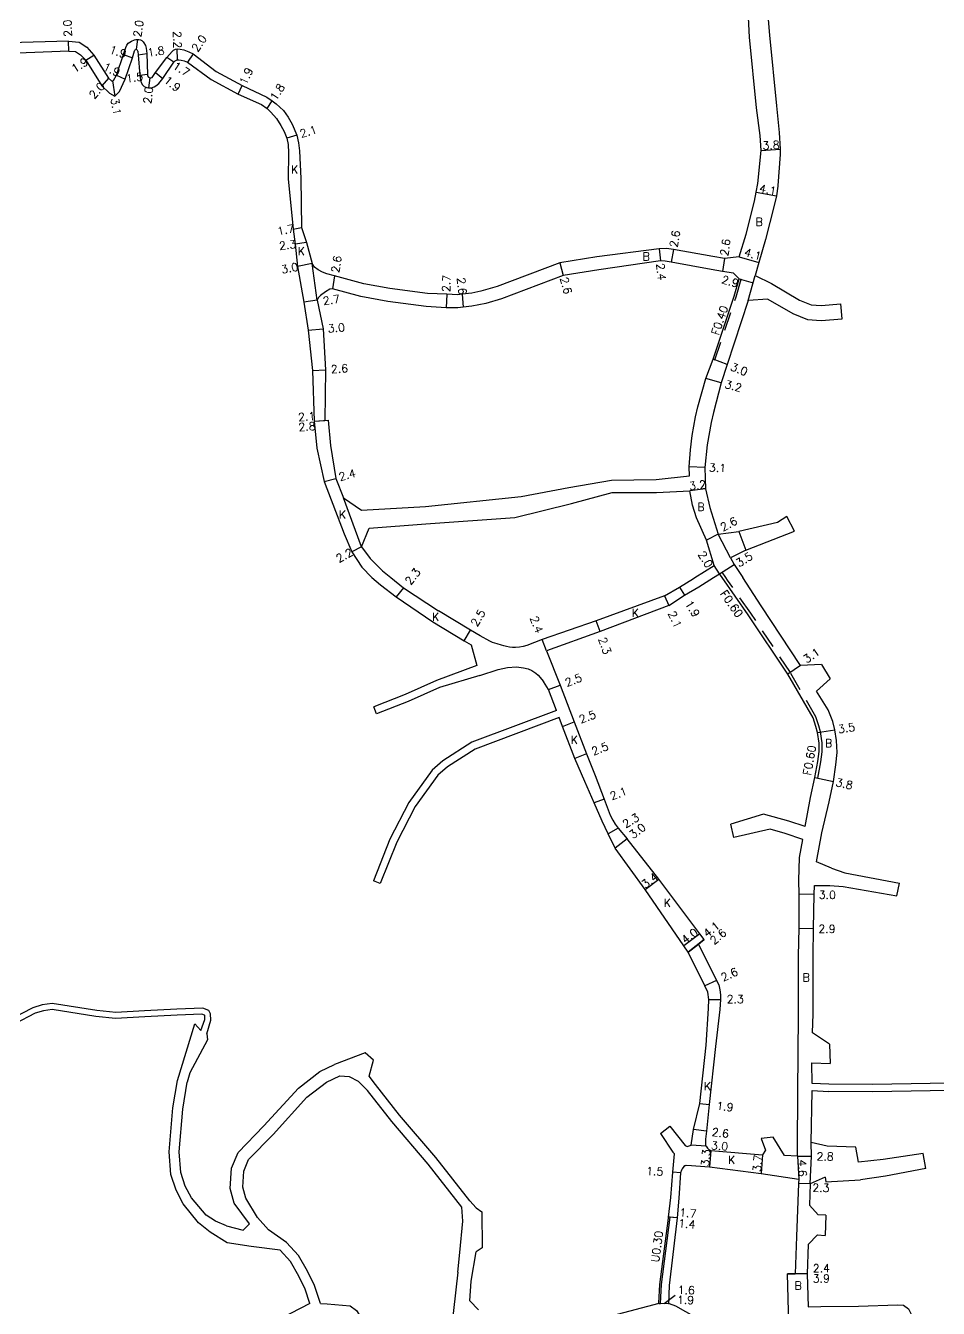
# Model space of a CAD drawing. Header units: metres. Extents: x -4000 to -3200, y -111000 to -110400.
# Drawn here: x -3813.5 to -3630.9, y -110792.4 to -110535.9 of the extents above; entities that cross this region are included whole.
import ezdxf

# ---------------------------------------------------------------- set-up
doc = ezdxf.new("R2010")
doc.units = ezdxf.units.M
doc.header["$LTSCALE"] = 2.5
doc.linetypes.add('22320', pattern=[2.5, 1.5, -1])
for name, color, linetype in [('2101000', 7, 'Continuous'), ('2102000', 4, 'Continuous'), ('2102001', 8, 'Continuous'), ('2203000', 1, 'Continuous'), ('2231000', 4, 'Continuous'), ('2232000', 120, '22320'), ('9201100', 215, 'Continuous'), ('9201500', 222, 'Continuous'), ('9201600', 215, 'Continuous'), ('9202100', 82, 'Continuous'), ('9202200', 82, 'Continuous'), ('9203500', 155, 'Continuous'), ('9301100', 1, 'Continuous')]:
    doc.layers.add(name, color=color, linetype=linetype)
doc.styles.add('Dm_Anotation', font='txt.shx', dxfattribs={"bigfont": 'pscdm.shx'})

msp = doc.modelspace()

# ---------------------------------------------------------------- linework, layer by layer
at = {"layer": '2101000'}
for points in [[(-3670.77, -110582.11), (-3669.37, -110577.59), (-3667.7, -110571), (-3667.37, -110569.2), (-3667.06, -110567.49), (-3666.37, -110560.83), (-3666.61, -110557.86), (-3667.3, -110552.36), (-3668.7, -110538.17), (-3669.31, -110526.24), (-3669.44, -110524.75), (-3669.92, -110519.57)], [(-3665.72, -110525.93), (-3664.72, -110537.81), (-3663.32, -110551.91), (-3662.77, -110557.29), (-3662.58, -110560.6), (-3662.58, -110561.66), (-3663.07, -110567.89), (-3663.08, -110568.01), (-3663.33, -110569.93), (-3663.78, -110571.86), (-3665.51, -110578.63), (-3666.83, -110583.25), (-3667.58, -110585.84)], [(-3804.96, -110538.97), (-3816.72, -110539.36), (-3827.04, -110539.99), (-3829.11, -110540.12)], [(-3804.96, -110538.97), (-3802.85, -110539.17), (-3801.27, -110540.21), (-3799.91, -110541.81), (-3796.98, -110546.41), (-3796.35, -110546.95), (-3796.18, -110546.96), (-3795.96, -110546.87), (-3795.33, -110545.81), (-3793.97, -110541.69), (-3793.5, -110540.28), (-3793.26, -110539.81), (-3793, -110539.42), (-3792.38, -110539.02), (-3791.79, -110538.75), (-3791.48, -110538.68), (-3791.06, -110538.65), (-3790.87, -110538.67), (-3790.58, -110538.73), (-3790.3, -110538.89), (-3790.03, -110539.11), (-3789.87, -110539.34), (-3789.59, -110539.84), (-3789.45, -110540.38), (-3789.27, -110541.48), (-3789.19, -110545.65), (-3789.14, -110545.94), (-3788.98, -110546.2), (-3788.72, -110546.34), (-3788.49, -110546.36), (-3788.25, -110546.28), (-3787.56, -110545.27), (-3785.31, -110542.27)], [(-3804.9, -110540.97), (-3816.85, -110541.48), (-3826.89, -110542.29)], [(-3804.9, -110540.97), (-3803.58, -110541.09), (-3802.55, -110541.76), (-3801.51, -110542.82), (-3798.3, -110547.91), (-3796.78, -110549.41), (-3795.66, -110550.02), (-3794.75, -110549.07), (-3793.6, -110546.59), (-3792.17, -110542.31), (-3791.78, -110540.94), (-3791.71, -110540.83), (-3791.61, -110540.73), (-3791.51, -110540.65), (-3791.4, -110540.62), (-3791.37, -110540.63), (-3791.28, -110540.68), (-3791.21, -110540.78), (-3791.16, -110540.9), (-3791.12, -110541.02), (-3791.11, -110541.04), (-3791.05, -110541.73), (-3790.67, -110545.84), (-3790.59, -110546.74), (-3790.43, -110547.29)], [(-3785.31, -110542.27), (-3784.2, -110541.04), (-3783.94, -110540.81), (-3783.72, -110540.66), (-3783.56, -110540.6), (-3783.22, -110540.54), (-3782.64, -110540.57), (-3781.86, -110540.72), (-3780.89, -110541.11), (-3780, -110541.54)], [(-3780, -110541.54), (-3775.43, -110545.03), (-3770.25, -110547.87), (-3765.31, -110550.18), (-3764.25, -110550.93), (-3763.39, -110551.56), (-3761.96, -110552.87), (-3760.99, -110554.21), (-3760.19, -110555.6), (-3759.29, -110557.77), (-3758.96, -110559.3), (-3758.78, -110560.9), (-3758.49, -110566.46), (-3758.34, -110576.25), (-3757.32, -110579.29), (-3756.19, -110583.47)], [(-3787.48, -110547.9), (-3786.91, -110547.48), (-3786.09, -110546.47), (-3783.87, -110543.17), (-3783.6, -110542.95), (-3783.35, -110542.8), (-3783.15, -110542.74), (-3782.92, -110542.72), (-3782.42, -110542.77), (-3781.81, -110542.93), (-3781.16, -110543.17), (-3776.41, -110546.68), (-3771.05, -110549.59), (-3766.33, -110551.69), (-3765.25, -110552.43), (-3764.46, -110553.18), (-3763.37, -110554.46), (-3762.48, -110555.86), (-3761.81, -110557.09), (-3761.3, -110558.39), (-3761.01, -110559.66), (-3760.96, -110561.36), (-3760.99, -110566.54), (-3760.01, -110576.56), (-3759.6, -110579.57), (-3759.14, -110584.03), (-3757.91, -110591.17), (-3756.99, -110596.81), (-3756.16, -110604.87), (-3755.8, -110614.99), (-3755.28, -110620.4), (-3753.8, -110627.07), (-3749.83, -110637.49), (-3748.27, -110641.14), (-3746.25, -110644.19), (-3744.31, -110646.27)], [(-3790.43, -110547.29), (-3790.13, -110547.75), (-3789.81, -110548.04), (-3789.5, -110548.17), (-3789.24, -110548.27), (-3788.97, -110548.33), (-3788.65, -110548.33), (-3788.33, -110548.3), (-3787.84, -110548.14), (-3787.48, -110547.9)], [(-3670.77, -110582.11), (-3673.75, -110582.46), (-3676.03, -110582.06), (-3683.96, -110580.65), (-3685.36, -110580.49), (-3686.82, -110580.51), (-3699.25, -110582.13), (-3706.66, -110583.33), (-3719.18, -110588.05), (-3722.45, -110589.01), (-3724.3, -110589.41), (-3726.23, -110589.6), (-3727.15, -110589.69), (-3729.27, -110589.6), (-3733.16, -110589.45), (-3740.66, -110588.48), (-3745.87, -110587.54), (-3751.74, -110585.94), (-3753.26, -110585.52), (-3754.13, -110585.2), (-3755, -110584.69), (-3755.72, -110584.16), (-3756.19, -110583.47)], [(-3671.94, -110585.39), (-3674.13, -110585.03), (-3676.41, -110584.63), (-3684.41, -110583.21), (-3685.59, -110582.99), (-3686.55, -110582.89), (-3698.87, -110584.71), (-3705.99, -110585.84), (-3718.36, -110590.52), (-3721.47, -110591.43), (-3724.28, -110592.02), (-3725.98, -110592.19), (-3727.08, -110592.29), (-3729.38, -110592.3), (-3733.38, -110592.04), (-3741.06, -110591.05), (-3746.45, -110590.08), (-3752.14, -110588.51), (-3752.69, -110588.58), (-3753.58, -110589.09), (-3754.57, -110589.83), (-3754.97, -110590.28), (-3755.24, -110590.79)], [(-3670.79, -110586.51), (-3671.94, -110585.39)], [(-3680.75, -110625.91), (-3680.79, -110624.11), (-3680.56, -110620.74), (-3680.21, -110617.88), (-3679.55, -110614.14), (-3679.06, -110612.12), (-3677.47, -110606.48), (-3676.02, -110602.58), (-3671.79, -110590.01), (-3670.79, -110586.51)], [(-3755.24, -110590.79), (-3754, -110596.55), (-3753.57, -110604.69), (-3753.71, -110614.82), (-3753.01, -110614.76), (-3752.57, -110619.83), (-3751.49, -110626.43), (-3749.96, -110630.29)], [(-3669.02, -110590.86), (-3673.22, -110603.67), (-3674.37, -110607.31), (-3675.96, -110613.25), (-3676.39, -110615.23), (-3677.18, -110619.69), (-3677.69, -110624.22), (-3677.52, -110628.49), (-3676.67, -110632.26), (-3675, -110637.56)], [(-3675.78, -110643.82), (-3677.31, -110638.77), (-3679.32, -110634.31), (-3680.12, -110631.8), (-3680.69, -110628.9)], [(-3746.34, -110640.1), (-3744.64, -110642.43), (-3742.13, -110644.94), (-3740.51, -110646.27)], [(-3679.66, -110646.27), (-3675.78, -110643.82)], [(-3672.51, -110642.32), (-3671.78, -110643.62), (-3670.07, -110646.27)], [(-3744.31, -110646.27), (-3742.53, -110647.72), (-3739.41, -110650.11), (-3732.08, -110655.13)], [(-3740.51, -110646.27), (-3737.96, -110648.33), (-3730.91, -110652.91)], [(-3685.74, -110649.91), (-3682.74, -110648.16), (-3679.9, -110646.42), (-3679.66, -110646.27)], [(-3684.88, -110651.82), (-3681.76, -110649.79), (-3678.87, -110648.13), (-3675.91, -110646.27)], [(-3675.91, -110646.27), (-3674.72, -110645.52)], [(-3674.21, -110646.27), (-3674.72, -110645.52)], [(-3657.59, -110696.04), (-3656.52, -110690.27), (-3655.63, -110686.22), (-3655.06, -110683.03), (-3654.78, -110681.05), (-3654.81, -110679.35), (-3655.13, -110677.24), (-3655.44, -110676.06), (-3655.99, -110674.34), (-3661.05, -110665.57), (-3668.98, -110653.69), (-3674.21, -110646.27)], [(-3666.42, -110651.94), (-3670.07, -110646.27)], [(-3685.74, -110649.91), (-3699.37, -110654.9), (-3710.2, -110658.63)], [(-3684.88, -110651.82), (-3698.62, -110657.07), (-3709.36, -110660.88)], [(-3658.49, -110663.82), (-3666.42, -110651.94)], [(-3710.2, -110658.63), (-3713.27, -110659.87), (-3714.01, -110660.04), (-3714.76, -110660.16), (-3715.51, -110660.23), (-3716.15, -110660.24), (-3716.73, -110660.18), (-3717.31, -110660.07), (-3717.88, -110659.92), (-3718.31, -110659.81), (-3719.22, -110659.54), (-3720.12, -110659.22), (-3720.65, -110659), (-3722.58, -110657.93), (-3724.52, -110656.78), (-3730.91, -110652.91)], [(-3732.08, -110655.13), (-3725.81, -110658.92), (-3724.41, -110659.74), (-3723.25, -110663.82)], [(-3709.36, -110660.88), (-3706.62, -110667.78), (-3703.82, -110675.14), (-3701.31, -110681.53), (-3699.62, -110685.85), (-3697.82, -110690.54), (-3696.59, -110693.76), (-3696.07, -110694.77), (-3695.61, -110695.59), (-3695.01, -110696.37), (-3693.23, -110698.52)], [(-3722.67, -110665.86), (-3718.98, -110664.66), (-3717.12, -110664.24), (-3715.35, -110664.14), (-3713.91, -110664.29), (-3712.99, -110664.54), (-3712.28, -110664.84), (-3711.48, -110665.35), (-3710.99, -110665.78), (-3709.95, -110667.03)], [(-3707.36, -110672.85), (-3708.95, -110668.67), (-3709.95, -110667.03)], [(-3653, -110672.72), (-3655.29, -110668.98)], [(-3651.35, -110678.82), (-3651.67, -110676.71), (-3652.06, -110675.01), (-3653, -110672.72)], [(-3701.64, -110687.02), (-3703.64, -110682.44), (-3706.15, -110676.02), (-3706.83, -110674.25)], [(-3652.8, -110691.08), (-3651.92, -110687.03), (-3651.47, -110683.7), (-3651.21, -110681.26), (-3651.35, -110678.82)], [(-3695.6, -110700.36), (-3696.99, -110697.53), (-3698.21, -110694.95), (-3699.78, -110691.29), (-3701.64, -110687.02)], [(-3655.32, -110703.1), (-3654.27, -110697.33), (-3652.8, -110691.08)], [(-3678.65, -110717.49), (-3686.87, -110706.6), (-3693.23, -110698.52)], [(-3681.85, -110719.9), (-3689.58, -110708.65), (-3695.6, -110700.36)], [(-3659.1, -110760.48), (-3659.06, -110748.93), (-3659, -110741.73), (-3658.89, -110733.47), (-3658.9, -110721.87), (-3658.8, -110716.4), (-3658.77, -110709.6), (-3658.84, -110706.81), (-3658.73, -110702.27), (-3658.06, -110698.62)], [(-3656.12, -110737.27), (-3655.99, -110733.52), (-3655.99, -110721.9), (-3655.9, -110716.46), (-3655.77, -110709.65), (-3655.74, -110707.83)], [(-3678.94, -110719.57), (-3677.77, -110718.63), (-3678.65, -110717.49)], [(-3677.41, -110739.78), (-3676.91, -110732.4), (-3676.85, -110730.64), (-3677.09, -110729.18), (-3677.66, -110727.92), (-3680.97, -110721.19), (-3681.85, -110719.9)], [(-3678.94, -110719.57), (-3675.31, -110726.82), (-3674.88, -110727.73), (-3674.65, -110728.73), (-3674.56, -110729.68), (-3674.55, -110730.61), (-3674.65, -110732.6), (-3675.53, -110740.01), (-3676.77, -110751.66), (-3677.34, -110756.96), (-3677.54, -110758.57), (-3677.54, -110759.13), (-3677.54, -110759.15), (-3677.52, -110759.41), (-3677.5, -110759.67), (-3677.44, -110759.93), (-3677.42, -110759.98), (-3677.29, -110760.17), (-3677.13, -110760.34), (-3677.05, -110760.42), (-3676.84, -110760.6), (-3676.61, -110760.76), (-3676.45, -110760.83), (-3666.11, -110761.71)], [(-3680.41, -110759.76), (-3679.92, -110756.65), (-3678.66, -110751.43), (-3677.41, -110739.78)], [(-3656.19, -110747.46), (-3656.27, -110743.32)], [(-3656.39, -110759.26), (-3656.16, -110748.94), (-3656.17, -110748.82)], [(-3686.85, -110791.43), (-3686.55, -110791.44), (-3686.36, -110787.63), (-3684.61, -110774.18), (-3684.91, -110774.15), (-3684.48, -110770.25), (-3684.03, -110765.18), (-3683.76, -110761.52)], [(-3659.11, -110761.94), (-3661.7, -110761.8)], [(-3659.11, -110761.94), (-3659.1, -110760.48)], [(-3681.56, -110763.83), (-3681.86, -110764.06), (-3682.17, -110764.47), (-3682.35, -110764.78), (-3682.53, -110765.26), (-3682.89, -110770.35), (-3683.21, -110774.3), (-3684.77, -110787.84)], [(-3681.56, -110763.83), (-3681.26, -110763.76), (-3676.76, -110764.12), (-3666.39, -110765.4), (-3658.88, -110766.53)], [(-3658.88, -110766.53), (-3658.9, -110767.44), (-3659.33, -110778), (-3659.6, -110785.5)], [(-3656.6, -110767.5), (-3656.75, -110771.78)], [(-3657, -110779.64), (-3657.2, -110785.49), (-3656.98, -110792.08)], [(-3660.87, -110795.45), (-3661.1, -110785.52), (-3659.6, -110785.5)], [(-3684.77, -110787.84), (-3684.95, -110791.46)]]:
    msp.add_lwpolyline(points, dxfattribs=at)
at = {"layer": '2102000'}
for points in [[(-3667.58, -110585.84), (-3664.33, -110587.47)], [(-3664.33, -110587.47), (-3658.71, -110590.76), (-3656.4, -110591.71), (-3654.39, -110591.87), (-3650.43, -110591.54)], [(-3665.08, -110590.6), (-3669.02, -110590.86)], [(-3665.08, -110590.6), (-3660.03, -110593.46), (-3657.11, -110594.66), (-3654.38, -110594.88), (-3650.17, -110594.53)], [(-3749.96, -110630.29), (-3746.34, -110632.76), (-3733.55, -110632.05), (-3714.38, -110630.08), (-3704.9, -110628.27), (-3696.3, -110626.79), (-3687.38, -110626.64), (-3680.75, -110625.91)], [(-3746.34, -110640.1), (-3744.78, -110636.39), (-3733.46, -110635.52), (-3715.64, -110634.27), (-3704.34, -110631.48), (-3696.19, -110629.28), (-3687.35, -110629.22), (-3680.69, -110628.9)], [(-3661.24, -110634.04), (-3663.13, -110635.24), (-3670.88, -110637.04)], [(-3669.48, -110640.8), (-3659.74, -110636.98)], [(-3675, -110637.56), (-3670.88, -110637.04)], [(-3669.48, -110640.8), (-3672.51, -110642.32)], [(-3723.25, -110663.82), (-3731.33, -110666.86), (-3737.59, -110669.65), (-3743.91, -110672.1)], [(-3654.34, -110663.66), (-3658.49, -110663.82)], [(-3722.67, -110665.86), (-3730.77, -110668.25), (-3737.02, -110671.03), (-3743.37, -110673.49)], [(-3655.29, -110668.98), (-3652.61, -110666.48)], [(-3707.36, -110672.85), (-3724.28, -110679.2), (-3730.05, -110682.92), (-3732.19, -110684.75), (-3736.88, -110691.26), (-3740.66, -110698.56), (-3743.97, -110706.87)], [(-3706.83, -110674.25), (-3723.61, -110680.55), (-3729.16, -110684.12), (-3731.07, -110685.77), (-3735.6, -110692.05), (-3739.29, -110699.18), (-3742.58, -110707.43)], [(-3657.59, -110696.04), (-3660.87, -110694.96), (-3665.93, -110693.6), (-3672.43, -110695.54)], [(-3658.06, -110698.62), (-3661.58, -110697.47), (-3664.59, -110696.59), (-3671.83, -110698.26)], [(-3652.32, -110704.4), (-3655.32, -110703.1)], [(-3652.32, -110704.4), (-3649.65, -110705.28), (-3638.75, -110707.37)], [(-3655.74, -110707.83), (-3652.63, -110707.86)], [(-3652.63, -110707.86), (-3650.02, -110708.06), (-3639.23, -110709.93)], [(-3777.28, -110737.52), (-3776.46, -110734.79), (-3776.53, -110733.49), (-3776.88, -110732.81), (-3778.08, -110732.37), (-3783.29, -110732.54), (-3789.75, -110732.89), (-3795.52, -110733.24), (-3799.32, -110732.82), (-3808.24, -110731.45), (-3810.22, -110731.69), (-3812.08, -110732.28), (-3816.37, -110734.48), (-3822.38, -110739.36), (-3825.24, -110742.34), (-3830.17, -110747.95), (-3833.47, -110751.33), (-3838.36, -110755.46), (-3843.91, -110759.84)], [(-3778.48, -110736.8), (-3777.67, -110734.65), (-3777.72, -110733.81), (-3777.74, -110733.78), (-3778.27, -110733.58), (-3783.23, -110733.74), (-3789.68, -110734.09), (-3795.55, -110734.44), (-3799.47, -110734.02), (-3808.25, -110732.66), (-3809.96, -110732.87), (-3811.62, -110733.39), (-3815.71, -110735.49), (-3821.56, -110740.24), (-3824.35, -110743.15), (-3829.29, -110748.76), (-3832.66, -110752.2), (-3837.61, -110756.39), (-3843.66, -110761.17)], [(-3783.18, -110746.81), (-3779.7, -110735.48)], [(-3778.48, -110736.8), (-3779.7, -110735.48)], [(-3777.16, -110738.71), (-3780.66, -110745.32), (-3781.21, -110747.14)], [(-3777.28, -110737.52), (-3777.16, -110738.71)], [(-3652.69, -110739.55), (-3656.12, -110737.27)], [(-3745.62, -110741.27), (-3751.74, -110743.65)], [(-3768.78, -110775.47), (-3771.83, -110771.38), (-3772.62, -110768.43), (-3772.38, -110764.34), (-3771.03, -110761.24), (-3765.87, -110755.92), (-3758.96, -110748.33), (-3754.69, -110745.04), (-3751.74, -110743.65)], [(-3743.57, -110747.6), (-3744.83, -110745.96), (-3743.96, -110742.78)], [(-3656.27, -110743.32), (-3652.59, -110743.4)], [(-3773.22, -110779.26), (-3776.64, -110777.14), (-3778.98, -110775.29), (-3782.03, -110771.47), (-3783.45, -110768.75), (-3784.47, -110765.63), (-3784.82, -110761.1), (-3784.1, -110752.29), (-3783.18, -110746.81)], [(-3773.37, -110775.86), (-3775.53, -110774.97), (-3777.41, -110773.74), (-3780.34, -110770.26), (-3781.61, -110767.95), (-3782.49, -110765.24), (-3782.82, -110761.1), (-3782.11, -110752.54), (-3781.21, -110747.14)], [(-3767.15, -110774.2), (-3769.51, -110770.37), (-3770.1, -110768.17), (-3769.91, -110764.94), (-3768.92, -110762.66), (-3764.04, -110757.62), (-3757.26, -110750.18), (-3753.38, -110747.19), (-3750.67, -110745.91)], [(-3750.67, -110745.91), (-3748.8, -110746.06), (-3747.03, -110746.95), (-3745.15, -110748.82)], [(-3617.25, -110747.16), (-3644.05, -110747.62), (-3652.83, -110747.54)], [(-3726.25, -110772.15), (-3733.01, -110763.53), (-3740.29, -110755.05), (-3745.15, -110748.82)], [(-3724.68, -110770.92), (-3731.46, -110762.26), (-3738.74, -110753.78), (-3743.57, -110747.6)], [(-3652.83, -110747.54), (-3656.19, -110747.46)], [(-3656.17, -110748.82), (-3652.93, -110749.01)], [(-3617.22, -110748.66), (-3644.03, -110749.12), (-3652.93, -110749.01)], [(-3686.51, -110757.42), (-3684.03, -110761.19), (-3683.76, -110761.52)], [(-3684.65, -110755.93), (-3681.61, -110759.86), (-3681.21, -110760.03), (-3680.41, -110759.76)], [(-3666.38, -110758.42), (-3665.5, -110760.77), (-3666.11, -110761.71)], [(-3661.7, -110761.8), (-3664, -110758.15)], [(-3653.16, -110759.96), (-3656.39, -110759.26)], [(-3646.95, -110763.18), (-3647.43, -110760.18), (-3653.16, -110759.96)], [(-3633.99, -110761.4), (-3641.96, -110762.62), (-3646.95, -110763.18)], [(-3633.44, -110764.4), (-3641.53, -110765.96), (-3646.51, -110766.69)], [(-3653.6, -110766.14), (-3656.6, -110767.5)], [(-3653.6, -110766.14), (-3653.48, -110767.1), (-3646.51, -110766.69)], [(-3727.08, -110785.17), (-3726.67, -110781.2), (-3726.05, -110774.96), (-3726.25, -110772.15)], [(-3724.68, -110770.92), (-3723.42, -110772.32), (-3722.28, -110773.1), (-3722.2, -110780.3), (-3723.38, -110781.11)], [(-3653.46, -110773.79), (-3655, -110773.69), (-3656.75, -110771.78)], [(-3773.37, -110775.86), (-3770.01, -110776.73), (-3768.78, -110775.47)], [(-3754.56, -110791.44), (-3755.73, -110787.8), (-3757.12, -110784.98), (-3758.96, -110781.82), (-3761.32, -110779.24), (-3764.97, -110776.67), (-3767.15, -110774.2)], [(-3657, -110779.64), (-3655.12, -110777.66), (-3653.59, -110777.82)], [(-3762.65, -110780.75), (-3768.39, -110780.05), (-3773.22, -110779.26)], [(-3756.67, -110791.44), (-3757.59, -110788.55), (-3758.88, -110785.93), (-3760.58, -110783.02), (-3762.65, -110780.75)], [(-3724.7, -110790.87), (-3724.4, -110786.96), (-3723.38, -110781.11)], [(-3727.08, -110785.17), (-3728.43, -110796.98)], [(-3722.92, -110792.72), (-3724.7, -110790.87)], [(-3654.47, -110792.05), (-3646.93, -110791.97), (-3639.11, -110791.66), (-3637.92, -110791.77), (-3636.89, -110792.49), (-3636.08, -110794.24), (-3634, -110803.34), (-3633.23, -110806.23), (-3632.65, -110807.13), (-3631.33, -110808.47), (-3629.91, -110809.2), (-3628.61, -110809.24), (-3621.54, -110807.97), (-3613.05, -110806.41), (-3606.43, -110805.43), (-3603.26, -110804.77), (-3602.3, -110804.37), (-3601.52, -110803.57), (-3600.52, -110795.79), (-3599.57, -110789.43)], [(-3756.67, -110791.44), (-3762.46, -110794.45), (-3764.14, -110796.28), (-3766.17, -110797.55), (-3774.29, -110800.81), (-3777.5, -110803.16), (-3783.54, -110805.1), (-3787.32, -110807.29), (-3792.45, -110809.22), (-3798.6, -110812.68), (-3802.48, -110814.94), (-3808.19, -110816.93), (-3815.08, -110818.87), (-3825.31, -110821.07), (-3832.11, -110822.54)], [(-3754.56, -110791.44), (-3753.19, -110791.48), (-3748.64, -110791.92), (-3747.34, -110792.79), (-3745.2, -110796.13), (-3745.46, -110798.62), (-3746.7, -110801.48), (-3750.24, -110807.53)], [(-3686.85, -110791.43), (-3696.21, -110793.86), (-3704.3, -110795.98)], [(-3672.77, -110797.58), (-3679.49, -110794.19), (-3683.48, -110791.97), (-3684.76, -110791.47), (-3684.95, -110791.46)], [(-3656.98, -110792.08), (-3654.47, -110792.05)]]:
    msp.add_lwpolyline(points, dxfattribs=at)
at = {"layer": '2102001'}
for points in [[(-3650.17, -110594.53), (-3650.43, -110591.54)], [(-3659.74, -110636.98), (-3661.24, -110634.04)], [(-3654.34, -110663.66), (-3652.61, -110666.48)], [(-3743.37, -110673.49), (-3743.91, -110672.1)], [(-3671.83, -110698.26), (-3672.43, -110695.54)], [(-3742.58, -110707.43), (-3743.97, -110706.87)], [(-3639.23, -110709.93), (-3638.75, -110707.37)], [(-3652.69, -110739.55), (-3652.59, -110743.4)], [(-3743.96, -110742.78), (-3745.62, -110741.27)], [(-3686.51, -110757.42), (-3684.65, -110755.93)], [(-3664, -110758.15), (-3666.38, -110758.42)], [(-3633.44, -110764.4), (-3633.99, -110761.4)], [(-3653.46, -110773.79), (-3653.59, -110777.82)]]:
    msp.add_lwpolyline(points, dxfattribs=at)
at = {"layer": '2203000'}
for points in [[(-3667.58, -110585.84), (-3664.33, -110587.47)], [(-3665.08, -110590.6), (-3669.02, -110590.86)], [(-3675, -110637.56), (-3670.88, -110637.04)], [(-3669.48, -110640.8), (-3672.51, -110642.32)]]:
    msp.add_lwpolyline(points, dxfattribs=at)
at = {"layer": '2231000'}
msp.add_lwpolyline([(-3686.85, -110791.43), (-3686.85, -110791.35), (-3686.66, -110787.6), (-3684.93, -110774.34), (-3684.91, -110774.15)], dxfattribs=at)
at = {"layer": '2232000'}
for points in [[(-3676.02, -110602.58), (-3675.65, -110602.73), (-3671.41, -110590.13), (-3670.4, -110586.62)], [(-3670.79, -110586.51), (-3670.4, -110586.62)], [(-3674.72, -110645.52), (-3674.21, -110645.19)], [(-3673.49, -110646.27), (-3674.21, -110645.19)], [(-3655.63, -110686.22), (-3655.04, -110686.34), (-3654.46, -110683.12), (-3654.18, -110681.09), (-3654.21, -110679.3), (-3654.54, -110677.11), (-3654.86, -110675.89), (-3655.43, -110674.09), (-3660.54, -110665.25), (-3668.49, -110653.36), (-3673.14, -110646.75), (-3673.49, -110646.27)]]:
    msp.add_lwpolyline(points, dxfattribs=at)
at = {"layer": '9201100'}
for points in [[(-3804.9, -110540.97), (-3804.96, -110538.97)], [(-3791.37, -110540.63), (-3791.06, -110538.65)], [(-3801.51, -110542.82), (-3799.91, -110541.81)], [(-3793.97, -110541.69), (-3792.17, -110542.31)], [(-3791.05, -110541.73), (-3789.27, -110541.48)], [(-3783.15, -110542.74), (-3783.22, -110540.54)], [(-3780, -110541.54), (-3781.16, -110543.17)], [(-3783.87, -110543.17), (-3785.31, -110542.27)], [(-3796.98, -110546.41), (-3798.3, -110547.91)], [(-3796.18, -110546.96), (-3795.66, -110550.02)], [(-3795.33, -110545.81), (-3793.6, -110546.59)], [(-3789.19, -110545.65), (-3790.67, -110545.84)], [(-3788.72, -110546.34), (-3788.97, -110548.33)], [(-3787.56, -110545.27), (-3786.09, -110546.47)], [(-3771.05, -110549.59), (-3770.25, -110547.87)], [(-3765.25, -110552.43), (-3764.25, -110550.93)], [(-3759.29, -110557.77), (-3761.3, -110558.39)], [(-3666.37, -110560.83), (-3662.58, -110560.6)], [(-3667.37, -110569.2), (-3663.33, -110569.93)], [(-3760.01, -110576.56), (-3758.34, -110576.25)], [(-3757.32, -110579.29), (-3759.6, -110579.57)], [(-3686.82, -110580.51), (-3686.55, -110582.89)], [(-3683.96, -110580.65), (-3684.41, -110583.21)], [(-3673.75, -110582.46), (-3674.13, -110585.03)], [(-3670.77, -110582.11), (-3666.83, -110583.25)], [(-3756.19, -110583.47), (-3759.14, -110584.03)], [(-3706.66, -110583.33), (-3705.99, -110585.84)], [(-3751.74, -110585.94), (-3752.14, -110588.51)], [(-3670.79, -110586.51), (-3668, -110587.3)], [(-3755.24, -110590.79), (-3757.91, -110591.17)], [(-3729.27, -110589.6), (-3729.38, -110592.3)], [(-3726.23, -110589.6), (-3725.98, -110592.19)], [(-3756.99, -110596.81), (-3754, -110596.55)], [(-3673.22, -110603.67), (-3676.02, -110602.58)], [(-3756.16, -110604.87), (-3753.57, -110604.69)], [(-3674.37, -110607.31), (-3677.47, -110606.48)], [(-3755.8, -110614.99), (-3753.01, -110614.76)], [(-3755.8, -110614.99), (-3753.71, -110614.82)], [(-3677.69, -110624.22), (-3680.79, -110624.11)], [(-3753.8, -110627.07), (-3751.49, -110626.43)], [(-3677.52, -110628.49), (-3680.69, -110628.9)], [(-3675, -110637.56), (-3677.31, -110638.77)], [(-3746.34, -110640.1), (-3748.27, -110641.14)], [(-3674.72, -110645.52), (-3675.78, -110643.82)], [(-3674.72, -110645.52), (-3671.78, -110643.62)], [(-3737.96, -110648.33), (-3739.41, -110650.11)], [(-3682.74, -110648.16), (-3681.76, -110649.79)], [(-3685.74, -110649.91), (-3684.88, -110651.82)], [(-3698.62, -110657.07), (-3699.37, -110654.9)], [(-3725.81, -110658.92), (-3724.52, -110656.78)], [(-3709.36, -110660.88), (-3710.2, -110658.63)], [(-3658.49, -110663.82), (-3661.05, -110665.57)], [(-3708.95, -110668.67), (-3706.62, -110667.78)], [(-3706.15, -110676.02), (-3703.82, -110675.14)], [(-3655.13, -110677.24), (-3651.67, -110676.71)], [(-3701.31, -110681.53), (-3703.64, -110682.44)], [(-3655.63, -110686.22), (-3651.92, -110687.03)], [(-3697.82, -110690.54), (-3699.78, -110691.29)], [(-3695.01, -110696.37), (-3696.99, -110697.53)], [(-3693.23, -110698.52), (-3695.6, -110700.36)], [(-3689.58, -110708.65), (-3686.87, -110706.6)], [(-3655.77, -110709.65), (-3658.77, -110709.6)], [(-3658.8, -110716.4), (-3655.9, -110716.46)], [(-3678.65, -110717.49), (-3681.85, -110719.9)], [(-3677.77, -110718.63), (-3680.97, -110721.19)], [(-3680.97, -110721.19), (-3678.94, -110719.57)], [(-3675.31, -110726.82), (-3677.66, -110727.92)], [(-3676.85, -110730.64), (-3674.55, -110730.61)], [(-3678.66, -110751.43), (-3676.77, -110751.66)], [(-3677.34, -110756.96), (-3679.92, -110756.65)], [(-3677.42, -110759.98), (-3680.41, -110759.76)], [(-3676.45, -110760.83), (-3676.76, -110764.12)], [(-3666.11, -110761.71), (-3666.39, -110765.4)], [(-3659.11, -110761.94), (-3656.31, -110761.98)], [(-3659.11, -110761.94), (-3658.88, -110766.53)], [(-3682.53, -110765.26), (-3684.03, -110765.18)], [(-3656.6, -110767.5), (-3658.9, -110767.44)], [(-3683.21, -110774.3), (-3684.91, -110774.15)], [(-3683.21, -110774.3), (-3684.61, -110774.18)], [(-3657.2, -110785.49), (-3661.1, -110785.52)], [(-3657.2, -110785.49), (-3659.6, -110785.5)], [(-3684.95, -110791.46), (-3686.85, -110791.43)], [(-3684.95, -110791.46), (-3686.55, -110791.44)]]:
    msp.add_lwpolyline(points, dxfattribs=at)
at = {"layer": '9201600'}
for points in [[(-3656.6, -110767.5), (-3656.31, -110761.98), (-3656.39, -110759.26)], [(-3685.78, -110791.45), (-3683.59, -110789.75)]]:
    msp.add_lwpolyline(points, dxfattribs=at)
at = {"layer": '9202200'}
for points in [[(-3755.24, -110590.79), (-3756.19, -110583.47)], [(-3669.02, -110590.86), (-3667.58, -110585.84)], [(-3746.34, -110640.1), (-3749.96, -110630.29)]]:
    msp.add_lwpolyline(points, dxfattribs=at)
at = {"layer": '9301100'}
msp.add_lwpolyline([(-3672.51, -110642.32), (-3675, -110637.56), (-3670.88, -110637.04), (-3669.48, -110640.8)], close=True, dxfattribs=at)

# ---------------------------------------------------------------- texts
at = {"layer": '9201500', "style": 'Dm_Anotation'}
for s, rotation, p in [('2.0', 91.8909, (-3804.3, -110538.09)), ('2.0', 80.899, (-3790.47, -110538.3)), ('2.2', 272.0304, (-3784.04, -110537.02)), ('2.0', 54.6896, (-3779.17, -110541.28)), ('1.9', 340.9556, (-3796.93, -110541.32)), ('1.8', 7.9659, (-3789.07, -110542.08)), ('1.9', 32.2723, (-3803.74, -110545.38)), ('1.9', 335.6149, (-3798.2, -110544.7)), ('1.7', 327.8108, (-3784.25, -110544.34)), ('1.9', 65.1604, (-3769.41, -110547.87)), ('1.5', 7.2423, (-3793.36, -110547.28)), ('1.9', 320.901, (-3786, -110547.07)), ('2.0', 48.6576, (-3799.81, -110550.66)), ('2.0', 82.8988, (-3788.46, -110551.6)), ('1.8', 56.5202, (-3763.46, -110551.03)), ('3.1', 279.5949, (-3796.52, -110550.5)), ('2.1', 17.1925, (-3758.4, -110558.34)), ('3.8', 3.3586, (-3666.08, -110560.71)), ('4.1', 349.6702, (-3666.91, -110569.18)), ('1.7', 10.6866, (-3763.05, -110577.82)), ('2.6', 79.9052, (-3683.18, -110580.35)), ('2.3', 7.0163, (-3762.74, -110580.75)), ('2.6', 81.6457, (-3673.04, -110582.05)), ('4.1', 343.8294, (-3669.92, -110581.89)), ('2.6', 81.292, (-3750.83, -110585.41)), ('3.0', 10.7141, (-3762.25, -110585.49)), ('2.4', 276.3814, (-3687.38, -110583.49)), ('2.7', 87.6871, (-3728.64, -110589.18)), ('2.6', 275.5567, (-3727.23, -110586.34)), ('2.6', 284.9511, (-3706.63, -110586.42)), ('2.9', 344.0334, (-3674.44, -110587.34)), ('2.7', 8.0298, (-3753.96, -110591.77)), ('3.0', 4.9558, (-3753.03, -110597.27)), ('2.6', 3.8963, (-3752.42, -110605.41)), ('3.0', 338.7806, (-3672.68, -110604.74)), ('3.2', 345.0134, (-3673.81, -110608.29)), ('2.1', 4.7218, (-3758.96, -110615)), ('2.8', 4.7218, (-3758.9, -110617.01)), ('3.1', 357.9736, (-3676.87, -110625.05)), ('2.4', 15.3432, (-3750.64, -110626.94)), ('3.2', 7.4746, (-3680.71, -110628.8)), ('2.6', 27.6969, (-3674.03, -110637.05)), ('2.2', 28.3838, (-3750.89, -110643.34)), ('2.0', 302.2053, (-3679.13, -110641.59)), ('3.5', 32.861, (-3670.78, -110644.24)), ('2.3', 50.9729, (-3736.55, -110647.86)), ('1.9', 301.0769, (-3681.69, -110651.44)), ('2.5', 58.9607, (-3723.24, -110656.2)), ('2.4', 290.4709, (-3712.66, -110654.32)), ('2.1', 294.0811, (-3685.06, -110653.38)), ('2.3', 289.047, (-3698.97, -110658.52)), ('3.1', 34.2863, (-3657.29, -110663.46)), ('2.5', 20.826, (-3705.26, -110668.12)), ('2.5', 20.8267, (-3702.46, -110675.47)), ('3.5', 8.6058, (-3650.9, -110677.41)), ('2.5', 21.3985, (-3699.95, -110681.86)), ('2.1', 20.976, (-3696.27, -110690.8)), ('3.8', 347.6689, (-3651.6, -110687.92)), ('2.3', 30.4421, (-3693.53, -110696.42)), ('3.0', 37.8059, (-3692.02, -110698.6)), ('3.4', 37.0421, (-3689.56, -110708.51)), ('3.0', 358.9667, (-3654.89, -110710.47)), ('4.0', 37.0385, (-3681.59, -110719.58)), ('4.1', 38.6769, (-3677.19, -110718.32)), ('2.9', 358.9654, (-3654.96, -110717.27)), ('2.6', 38.6769, (-3675.84, -110719.73)), ('2.6', 24.9755, (-3673.97, -110727.08)), ('2.3', 0.7535, (-3673.29, -110731.39)), ('1.9', 353.1063, (-3675.43, -110752.63)), ('2.6', 353.1083, (-3676.34, -110757.88)), ('3.0', 355.8948, (-3676.47, -110760.59)), ('3.3', 84.6081, (-3676.85, -110764.06)), ('3.7', 85.6543, (-3666.47, -110765.15)), ('2.8', 359.1363, (-3655.32, -110762.79)), ('1.5', 356.8668, (-3689.42, -110765.69)), ('4.6', 272.8403, (-3659.03, -110762.67)), ('2.3', 358.5757, (-3656.16, -110769.04)), ('1.7', 355.2278, (-3682.82, -110773.99)), ('1.4', 355.2278, (-3683.03, -110776.16)), ('3.9', 0.4288, (-3656.07, -110787.23)), ('2.4', 0.4288, (-3656.06, -110785.19)), ('1.6', 359.077, (-3683.11, -110789.51)), ('1.9', 359.077, (-3683.25, -110791.49))]:
    msp.add_text(s, height=1.6, rotation=rotation, dxfattribs=at).set_placement(p)
at = {"layer": '9202100', "style": 'Dm_Anotation'}
for s, p in [('K', (-3760.45, -110565.45)), ('B', (-3667.5, -110575.93)), ('K', (-3759.11, -110581.77)), ('B', (-3690.11, -110582.85)), ('B', (-3679.15, -110632.93)), ('K', (-3750.87, -110634.44)), ('K', (-3732.22, -110654.9)), ('K', (-3692.28, -110654.14)), ('K', (-3704.48, -110679.49)), ('B', (-3653.61, -110680.18)), ('K', (-3685.88, -110712.07)), ('B', (-3658.1, -110727.02)), ('K', (-3677.85, -110748.73)), ('K', (-3673.03, -110763.52)), ('B', (-3659.71, -110788.64))]:
    msp.add_text(s, height=1.6, dxfattribs=at).set_placement(p)
at = {"layer": '9203500', "style": 'Dm_Anotation'}
for s, rotation, p in [('F0.40', 71.4151, (-3674.89, -110597.94)), ('F0.60', 305.1547, (-3674.69, -110649.5)), ('F0.60', 79.7696, (-3656.47, -110685.92)), ('U0.30', 82.5815, (-3686.84, -110783.26))]:
    msp.add_text(s, height=1.6, rotation=rotation, dxfattribs=at).set_placement(p)

doc.saveas('drawing.dxf')
